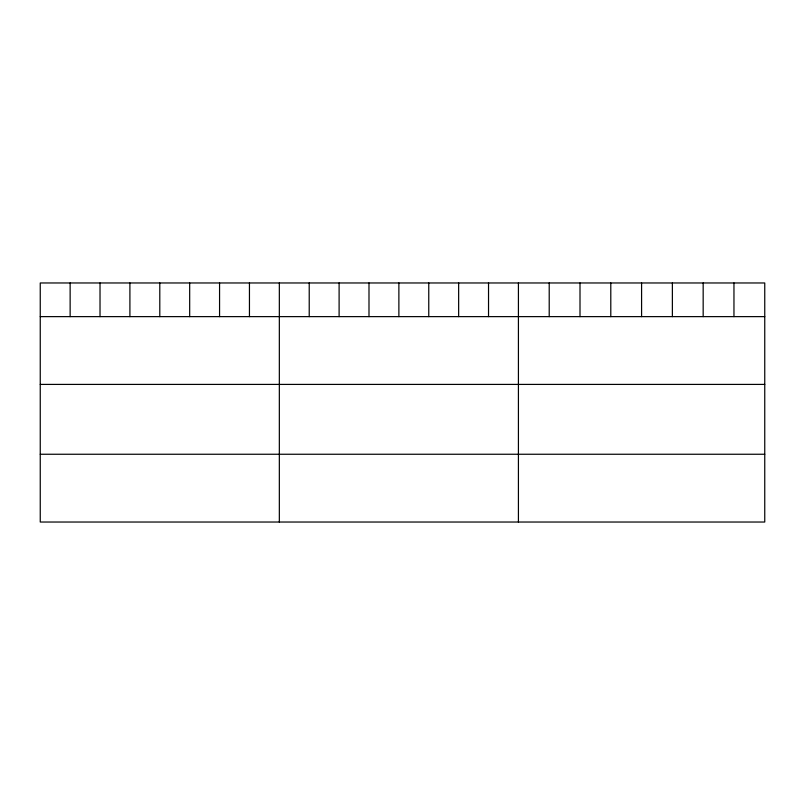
<?xml version="1.0" encoding="UTF-8"?>
<svg xmlns="http://www.w3.org/2000/svg" width="805" height="805" viewBox="0 0 805 805"><rect width="100%" height="100%" fill="white"/><g stroke="black" fill="none" stroke-linecap="round" stroke-linejoin="round"><path stroke-width="1.21" d="M764.75 316.627L764.75 522.032L40.25 522.032L40.25 282.968L764.75 282.968L764.75 316.627L40.25 316.627M40.25 384.408L764.75 384.408M40.25 454.251L764.75 454.251M733.959 282.968L733.959 316.627M703.168 282.968L703.168 316.627M672.376 282.968L672.376 316.627M641.585 282.968L641.585 316.627M610.794 282.968L610.794 316.627M580.003 282.968L580.003 316.627M549.211 282.968L549.211 316.627M518.42 282.968L518.42 522.032M488.534 282.968L488.534 316.627M458.649 282.968L458.649 316.627M428.763 282.968L428.763 316.627M398.877 282.968L398.877 316.627M368.992 282.968L368.992 316.627M339.106 282.968L339.106 316.627M309.221 282.968L309.221 316.627M279.335 282.968L279.335 522.032M249.449 282.968L249.449 316.627M219.564 282.968L219.564 316.627M189.678 282.968L189.678 316.627M159.793 282.968L159.793 316.627M129.907 282.968L129.907 316.627M100.021 282.968L100.021 316.627M70.136 282.968L70.136 316.627"/></g></svg>
